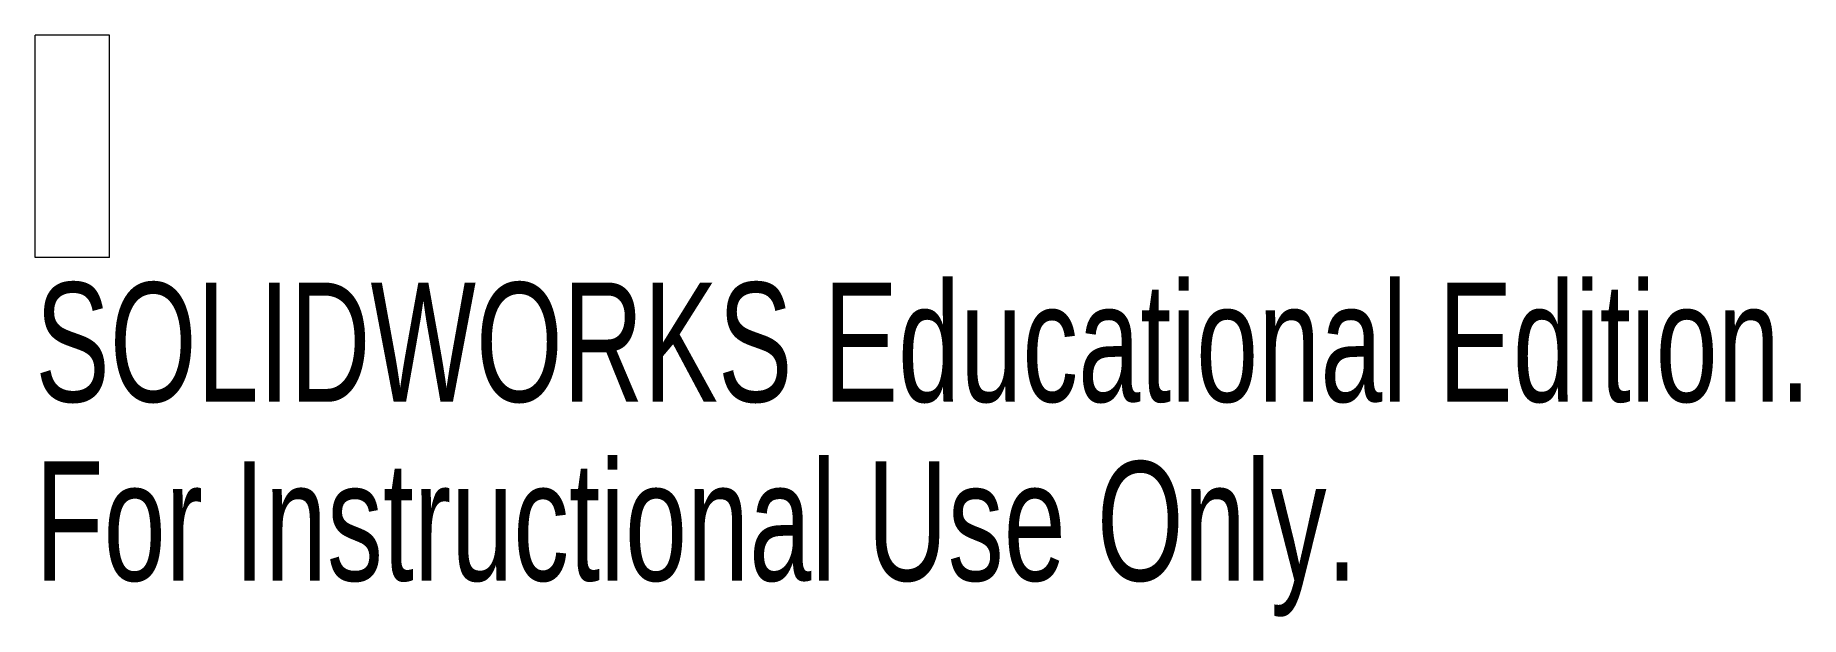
# Model space of a CAD drawing. Header units: millimetres. Extents: x 0 to 7.15, y -2.36 to 0.
import ezdxf

# ---------------------------------------------------------------- set-up
doc = ezdxf.new("R2010")
doc.units = ezdxf.units.MM
doc.styles.add('SLDTEXTSTYLE0', font='TXT', dxfattribs={"width": 0.7})

msp = doc.modelspace()

# ---------------------------------------------------------------- linework, layer by layer
at = {"color": 7, "linetype": 'Continuous', "lineweight": 15}
for p, q in [((0.3, 0), (0, 0)), ((0, -0.9), (0, 0)), ((0.3, -0.9), (0.3, 0)), ((0.3, -0.9), (0, -0.9))]:
    msp.add_line(p, q, dxfattribs=at)

# ---------------------------------------------------------------- texts
at = {"color": 7, "linetype": 'Continuous', "char_height": 0.483362, "attachment_point": 1, "style": 'SLDTEXTSTYLE0'}
for s, insert in [('SOLIDWORKS Educational Edition.', (0, -1.002)), ('For Instructional Use Only.', (0, -1.727))]:
    msp.add_mtext(s, dxfattribs=dict(at, insert=insert))

doc.saveas('drawing.dxf')
